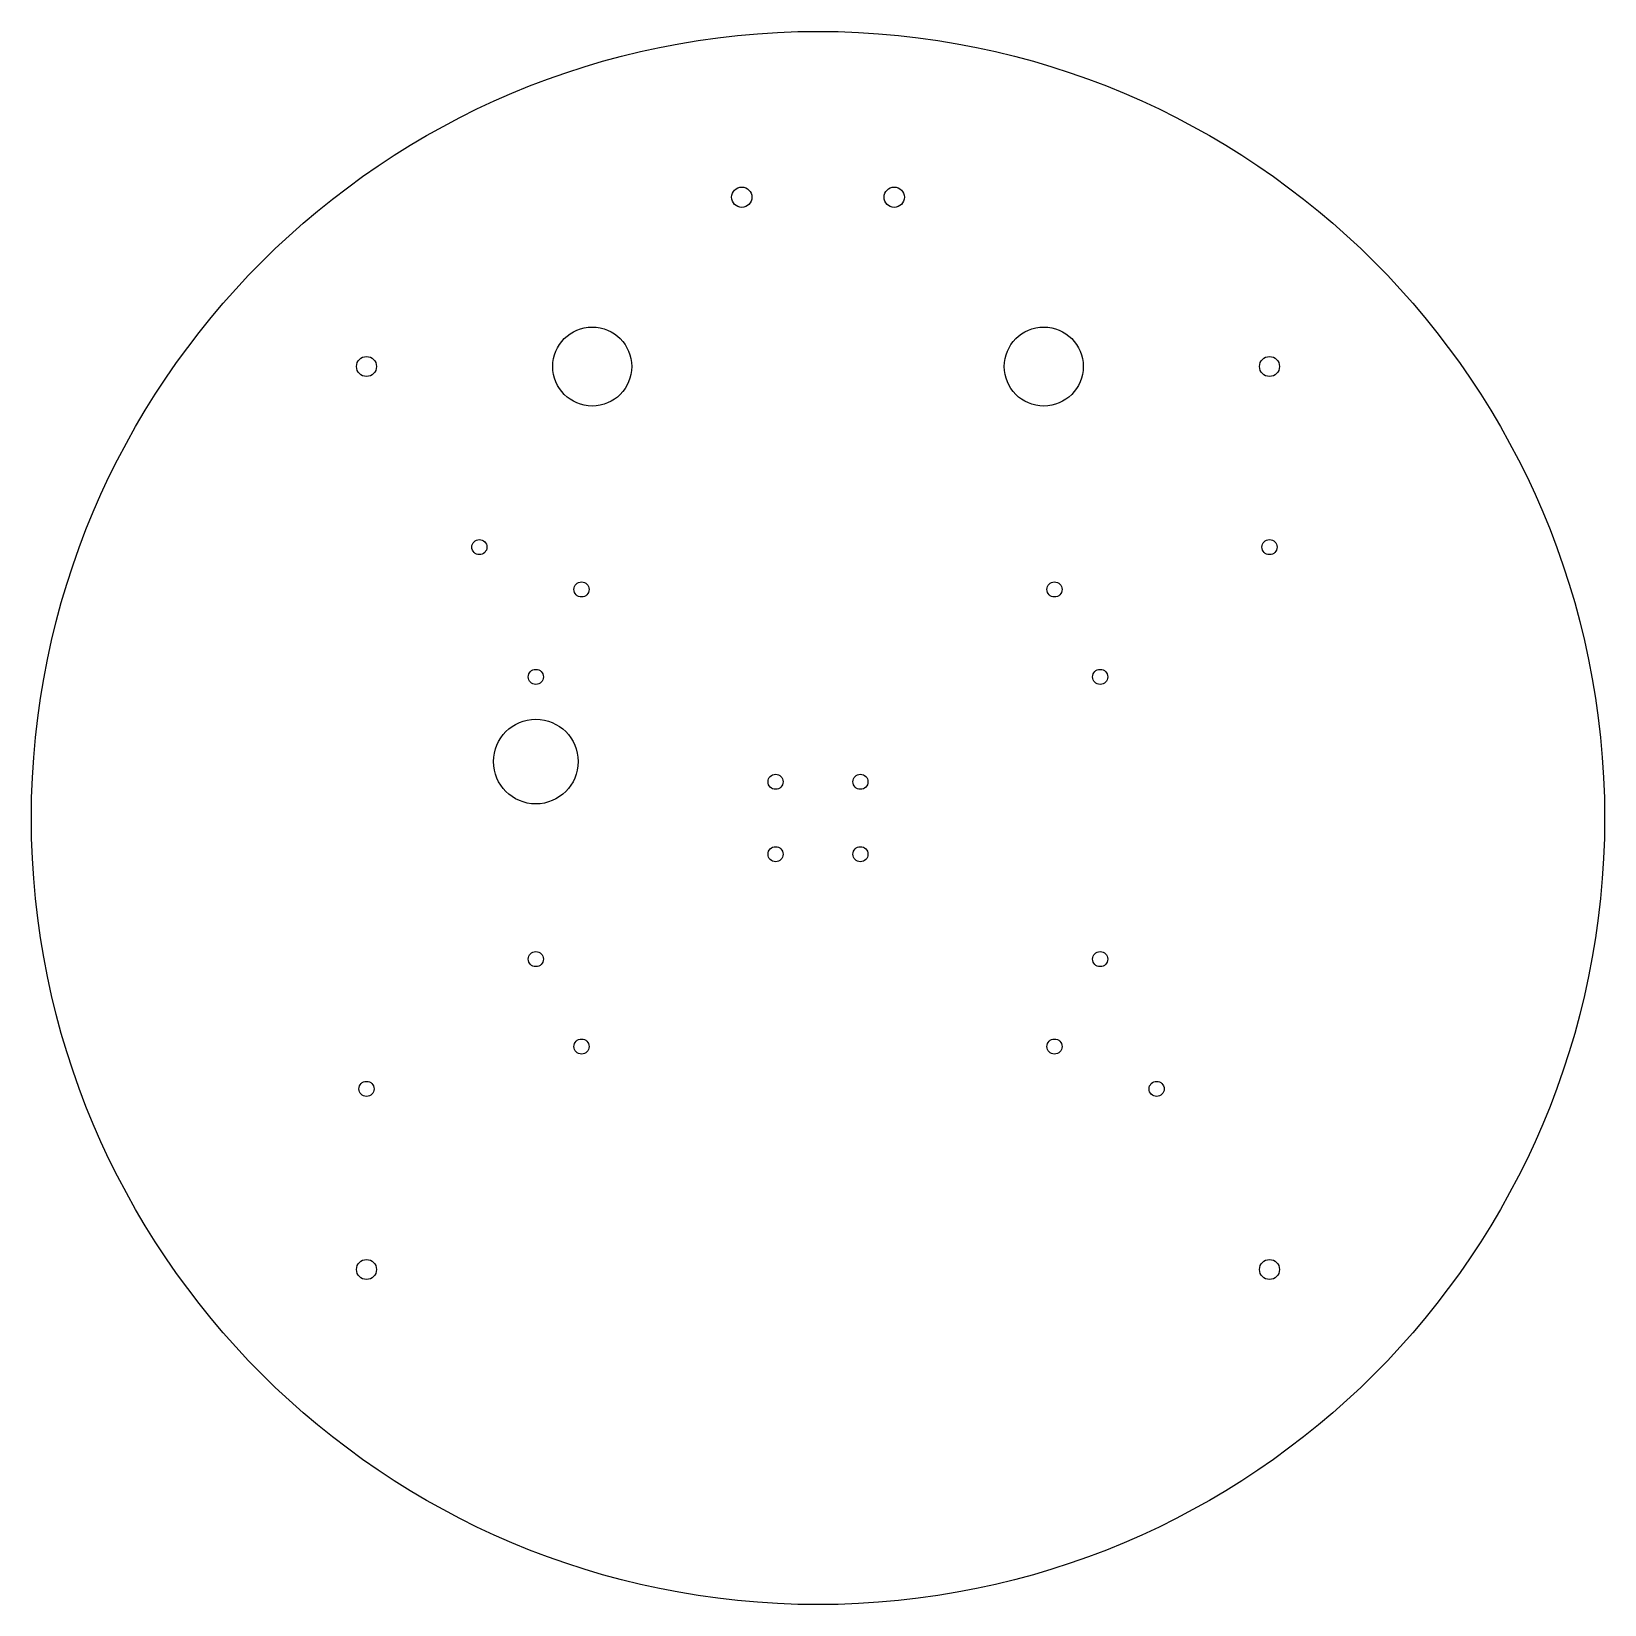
# Model space of a CAD drawing. Header units: inches. Extents: x -7 to 7, y -7 to 7.
import ezdxf

# ---------------------------------------------------------------- set-up
doc = ezdxf.new("R2010")
doc.units = ezdxf.units.IN
doc.header["$MEASUREMENT"] = 0

msp = doc.modelspace()

# ---------------------------------------------------------------- linework, layer by layer
at = {"color": 7, "linetype": 'Continuous', "lineweight": 25}
for centre, radius in [((0, 0), 6.969), ((-0.675, 5.5), 0.09), ((0.675, 5.5), 0.09), ((-2, 4), 0.35), ((2, 4), 0.35), ((-4, 4), 0.0885), ((4, 4), 0.0885), ((-3, 2.4), 0.0669), ((4, 2.4), 0.0669), ((-2.095, 2.025), 0.0669), ((2.095, 2.025), 0.0669), ((-2.5, 1.25), 0.0669), ((2.5, 1.25), 0.0669), ((-2.5, 0.5), 0.375), ((-0.376, 0.321), 0.0669), ((0.376, 0.321), 0.0669), ((-0.376, -0.321), 0.0669), ((0.376, -0.321), 0.0669), ((-2.5, -1.25), 0.0669), ((2.5, -1.25), 0.0669), ((-2.095, -2.025), 0.0669), ((2.095, -2.025), 0.0669), ((-4, -2.4), 0.0669), ((3, -2.4), 0.0669), ((-4, -4), 0.0885), ((4, -4), 0.0885)]:
    msp.add_circle(centre, radius, dxfattribs=at)

doc.saveas('drawing.dxf')
